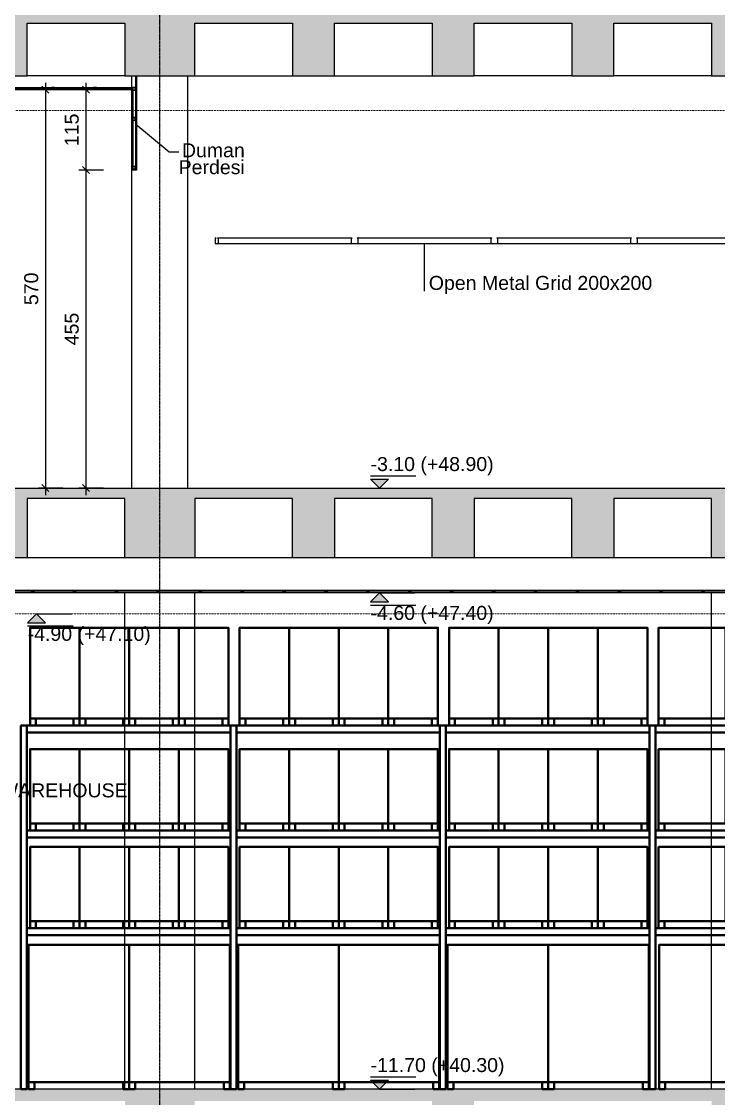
# Model space of a CAD drawing. Header units: centimetres. Extents: x -678439 to 71514, y -426864 to 8594.
# Drawn here: x 45832 to 46830, y 4027 to 5568 of the extents above; entities that cross this region are included whole.
import ezdxf

# ---------------------------------------------------------------- set-up
doc = ezdxf.new("R2010")
doc.units = ezdxf.units.CM
doc.header["$LTSCALE"] = 0.01
doc.header["$MEASUREMENT"] = 0
doc.header["$PDMODE"] = 3
for name, pattern in [('$0$CENTER', [50.8, 31.75, -6.35, 6.35, -6.35]), ('HIDDEN', [9.525, 6.35, -3.175]), ('K5LT_AXLED', [19.5, 15, -1.5, 1.5, -1.5])]:
    doc.linetypes.add(name, pattern=pattern)
doc.layers.get('0').update_dxf_attribs({"lineweight": 0})
doc.layers.get('DefPoints').update_dxf_attribs({"color": 200})
for name, color, linetype in [('$0$V-0_Axis', 8, '$0$CENTER'), ('AR-02', 152, 'Continuous'), ('METAL', 122, 'Continuous'), ('V-0_Dimension', 1, 'Continuous'), ('V-0_Elevation_015', 103, 'Continuous'), ('V-0_Hatch_Concrete', 252, 'Continuous'), ('V-0_Notation_Level_500', 2, 'Continuous'), ('V-0_Text_Tr', 7, 'Continuous'), ('V-2_Column', 160, 'Continuous'), ('V-3_Ceiling_Suspended', 202, 'Continuous')]:
    doc.layers.add(name, color=color, linetype=linetype)
doc.layers.add('AR-HIDDEN', color=9, linetype='HIDDEN', lineweight=18)
doc.layers.add('RACKING', color=157, linetype='Continuous', lineweight=40)
doc.styles.add('VIVA_100', font='arial.ttf', dxfattribs={"height": 20})
doc.dimstyles.new('VIVA_100', dxfattribs={"dimscale": 10, "dimtxt": 25, "dimasz": 1, "dimexe": 1, "dimexo": 1, "dimgap": 1, "dimtad": 1, "dimdec": 0, "dimzin": 3, "dimdsep": 46, "dimtxsty": 'VIVA_100', "dimblk": 'OBLIQUE', "dimcen": 0, "dimdle": 1, "dimclrd": 256, "dimclre": 256, "dimclrt": 256, "dimadec": 1, "dimazin": 0, "dimtfac": 0.75, "dimtdec": 0, "dimtix": 1, "dimtmove": 2, "dimatfit": 2, "dimldrblk": 'DOT', "dimfxlon": 1, "dimfrac": 1, "dimtolj": 1, "dimtzin": 0, "dimlwd": -1, "dimlwe": -1, "dimarcsym": 0})

# ---------------------------------------------------------------- blocks, each defined once
blk = doc.blocks.new('RAFF')
at = {"layer": 'RACKING', "color": 7, "ltscale": 0.3}
for points in [[(-35.245, 0.1), (-35.955, 0.1), (-35.955, 1.4), (-35.245, 1.4)], [(-34.535, 0.1), (-35.245, 0.1), (-35.245, 1.4), (-34.535, 1.4)], [(-33.825, 0.1), (-34.535, 0.1), (-34.535, 1.4), (-33.825, 1.4)], [(-33.115, 0.1), (-33.825, 0.1), (-33.825, 1.4), (-33.115, 1.4)], [(-32.245, 0.1), (-32.955, 0.1), (-32.955, 1.4), (-32.245, 1.4)], [(-31.535, 0.1), (-32.245, 0.1), (-32.245, 1.4), (-31.535, 1.4)], [(-30.825, 0.1), (-31.535, 0.1), (-31.535, 1.4), (-30.825, 1.4)], [(-30.115, 0.1), (-30.825, 0.1), (-30.825, 1.4), (-30.115, 1.4)], [(-29.245, 0.1), (-29.955, 0.1), (-29.955, 1.4), (-29.245, 1.4)], [(-28.535, 0.1), (-29.245, 0.1), (-29.245, 1.4), (-28.535, 1.4)], [(-27.825, 0.1), (-28.535, 0.1), (-28.535, 1.4), (-27.825, 1.4)], [(-27.115, 0.1), (-27.825, 0.1), (-27.825, 1.4), (-27.115, 1.4)], [(-26.955, 0.1), (-25.995, 0.1), (-25.995, 1.4), (-26.955, 1.4)], [(-35.955, 0.1), (-35.87, 0.1), (-35.87, 0), (-35.955, 0)], [(-35.33, 0.1), (-35.245, 0.1), (-35.245, 0), (-35.33, 0)], [(-35.245, 0.1), (-35.16, 0.1), (-35.16, 0), (-35.245, 0)], [(-34.62, 0.1), (-34.535, 0.1), (-34.535, 0), (-34.62, 0)], [(-34.535, 0.1), (-34.45, 0.1), (-34.45, 0), (-34.535, 0)], [(-33.91, 0.1), (-33.825, 0.1), (-33.825, 0), (-33.91, 0)], [(-33.825, 0.1), (-33.74, 0.1), (-33.74, 0), (-33.825, 0)], [(-33.2, 0.1), (-33.115, 0.1), (-33.115, 0), (-33.2, 0)], [(-32.955, 0.1), (-32.87, 0.1), (-32.87, 0), (-32.955, 0)], [(-32.33, 0.1), (-32.245, 0.1), (-32.245, 0), (-32.33, 0)], [(-32.245, 0.1), (-32.16, 0.1), (-32.16, 0), (-32.245, 0)], [(-31.62, 0.1), (-31.535, 0.1), (-31.535, 0), (-31.62, 0)], [(-31.535, 0.1), (-31.45, 0.1), (-31.45, 0), (-31.535, 0)], [(-30.91, 0.1), (-30.825, 0.1), (-30.825, 0), (-30.91, 0)], [(-30.825, 0.1), (-30.74, 0.1), (-30.74, 0), (-30.825, 0)], [(-30.2, 0.1), (-30.115, 0.1), (-30.115, 0), (-30.2, 0)], [(-29.955, 0.1), (-29.87, 0.1), (-29.87, 0), (-29.955, 0)], [(-29.33, 0.1), (-29.245, 0.1), (-29.245, 0), (-29.33, 0)], [(-29.245, 0.1), (-29.16, 0.1), (-29.16, 0), (-29.245, 0)], [(-28.62, 0.1), (-28.535, 0.1), (-28.535, 0), (-28.62, 0)], [(-28.535, 0.1), (-28.45, 0.1), (-28.45, 0), (-28.535, 0)], [(-27.91, 0.1), (-27.825, 0.1), (-27.825, 0), (-27.91, 0)], [(-27.825, 0.1), (-27.74, 0.1), (-27.74, 0), (-27.825, 0)], [(-27.2, 0.1), (-27.115, 0.1), (-27.115, 0), (-27.2, 0)], [(-26.87, 0.1), (-26.955, 0.1), (-26.955, 0), (-26.87, 0)], [(-35.955, -1.4), (-35.245, -1.4), (-35.245, -0.336), (-35.955, -0.336)], [(-35.245, -1.4), (-34.535, -1.4), (-34.535, -0.336), (-35.245, -0.336)], [(-34.535, -1.4), (-33.825, -1.4), (-33.825, -0.336), (-34.535, -0.336)], [(-33.825, -1.4), (-33.115, -1.4), (-33.115, -0.336), (-33.825, -0.336)], [(-32.955, -1.4), (-32.245, -1.4), (-32.245, -0.336), (-32.955, -0.336)], [(-32.245, -1.4), (-31.535, -1.4), (-31.535, -0.336), (-32.245, -0.336)], [(-31.535, -1.4), (-30.825, -1.4), (-30.825, -0.336), (-31.535, -0.336)], [(-30.825, -1.4), (-30.115, -1.4), (-30.115, -0.336), (-30.825, -0.336)], [(-29.955, -1.4), (-29.245, -1.4), (-29.245, -0.336), (-29.955, -0.336)], [(-29.245, -1.4), (-28.535, -1.4), (-28.535, -0.336), (-29.245, -0.336)], [(-28.535, -1.4), (-27.825, -1.4), (-27.825, -0.336), (-28.535, -0.336)], [(-27.825, -1.4), (-27.115, -1.4), (-27.115, -0.336), (-27.825, -0.336)], [(-26.955, -1.4), (-25.995, -1.4), (-25.995, -0.336), (-26.955, -0.336)], [(-35.87, -1.4), (-35.955, -1.4), (-35.955, -1.5), (-35.87, -1.5)], [(-35.245, -1.4), (-35.33, -1.4), (-35.33, -1.5), (-35.245, -1.5)], [(-35.16, -1.4), (-35.245, -1.4), (-35.245, -1.5), (-35.16, -1.5)], [(-34.535, -1.4), (-34.62, -1.4), (-34.62, -1.5), (-34.535, -1.5)], [(-34.535, -1.4), (-34.62, -1.4), (-34.62, -1.5), (-34.535, -1.5)], [(-34.45, -1.4), (-34.535, -1.4), (-34.535, -1.5), (-34.45, -1.5)], [(-33.825, -1.4), (-33.91, -1.4), (-33.91, -1.5), (-33.825, -1.5)], [(-33.74, -1.4), (-33.825, -1.4), (-33.825, -1.5), (-33.74, -1.5)], [(-33.115, -1.4), (-33.2, -1.4), (-33.2, -1.5), (-33.115, -1.5)], [(-32.87, -1.4), (-32.955, -1.4), (-32.955, -1.5), (-32.87, -1.5)], [(-32.245, -1.4), (-32.33, -1.4), (-32.33, -1.5), (-32.245, -1.5)], [(-32.16, -1.4), (-32.245, -1.4), (-32.245, -1.5), (-32.16, -1.5)], [(-31.535, -1.4), (-31.62, -1.4), (-31.62, -1.5), (-31.535, -1.5)], [(-31.535, -1.4), (-31.62, -1.4), (-31.62, -1.5), (-31.535, -1.5)], [(-31.45, -1.4), (-31.535, -1.4), (-31.535, -1.5), (-31.45, -1.5)], [(-30.825, -1.4), (-30.91, -1.4), (-30.91, -1.5), (-30.825, -1.5)], [(-30.74, -1.4), (-30.825, -1.4), (-30.825, -1.5), (-30.74, -1.5)], [(-30.115, -1.4), (-30.2, -1.4), (-30.2, -1.5), (-30.115, -1.5)], [(-29.87, -1.4), (-29.955, -1.4), (-29.955, -1.5), (-29.87, -1.5)], [(-29.245, -1.4), (-29.33, -1.4), (-29.33, -1.5), (-29.245, -1.5)], [(-29.16, -1.4), (-29.245, -1.4), (-29.245, -1.5), (-29.16, -1.5)], [(-28.535, -1.4), (-28.62, -1.4), (-28.62, -1.5), (-28.535, -1.5)], [(-28.535, -1.4), (-28.62, -1.4), (-28.62, -1.5), (-28.535, -1.5)], [(-28.45, -1.4), (-28.535, -1.4), (-28.535, -1.5), (-28.45, -1.5)], [(-27.825, -1.4), (-27.91, -1.4), (-27.91, -1.5), (-27.825, -1.5)], [(-27.74, -1.4), (-27.825, -1.4), (-27.825, -1.5), (-27.74, -1.5)], [(-27.115, -1.4), (-27.2, -1.4), (-27.2, -1.5), (-27.115, -1.5)], [(-26.87, -1.4), (-26.955, -1.4), (-26.955, -1.5), (-26.87, -1.5)], [(-35.955, -2.8), (-35.245, -2.8), (-35.245, -1.736), (-35.955, -1.736)], [(-35.245, -2.8), (-34.535, -2.8), (-34.535, -1.736), (-35.245, -1.736)], [(-34.535, -2.8), (-33.825, -2.8), (-33.825, -1.736), (-34.535, -1.736)], [(-33.825, -2.8), (-33.115, -2.8), (-33.115, -1.736), (-33.825, -1.736)], [(-32.955, -2.8), (-32.245, -2.8), (-32.245, -1.736), (-32.955, -1.736)], [(-32.245, -2.8), (-31.535, -2.8), (-31.535, -1.736), (-32.245, -1.736)], [(-31.535, -2.8), (-30.825, -2.8), (-30.825, -1.736), (-31.535, -1.736)], [(-30.825, -2.8), (-30.115, -2.8), (-30.115, -1.736), (-30.825, -1.736)], [(-29.955, -2.8), (-29.245, -2.8), (-29.245, -1.736), (-29.955, -1.736)], [(-29.245, -2.8), (-28.535, -2.8), (-28.535, -1.736), (-29.245, -1.736)], [(-28.535, -2.8), (-27.825, -2.8), (-27.825, -1.736), (-28.535, -1.736)], [(-27.825, -2.8), (-27.115, -2.8), (-27.115, -1.736), (-27.825, -1.736)], [(-26.955, -2.8), (-25.995, -2.8), (-25.995, -1.736), (-26.955, -1.736)], [(-35.87, -2.8), (-35.955, -2.8), (-35.955, -2.9), (-35.87, -2.9)], [(-35.245, -2.8), (-35.33, -2.8), (-35.33, -2.9), (-35.245, -2.9)], [(-35.16, -2.8), (-35.245, -2.8), (-35.245, -2.9), (-35.16, -2.9)], [(-34.535, -2.8), (-34.62, -2.8), (-34.62, -2.9), (-34.535, -2.9)], [(-34.45, -2.8), (-34.535, -2.8), (-34.535, -2.9), (-34.45, -2.9)], [(-33.825, -2.8), (-33.91, -2.8), (-33.91, -2.9), (-33.825, -2.9)], [(-33.74, -2.8), (-33.825, -2.8), (-33.825, -2.9), (-33.74, -2.9)], [(-33.115, -2.8), (-33.2, -2.8), (-33.2, -2.9), (-33.115, -2.9)], [(-32.87, -2.8), (-32.955, -2.8), (-32.955, -2.9), (-32.87, -2.9)], [(-32.245, -2.8), (-32.33, -2.8), (-32.33, -2.9), (-32.245, -2.9)], [(-32.16, -2.8), (-32.245, -2.8), (-32.245, -2.9), (-32.16, -2.9)], [(-31.535, -2.8), (-31.62, -2.8), (-31.62, -2.9), (-31.535, -2.9)], [(-31.45, -2.8), (-31.535, -2.8), (-31.535, -2.9), (-31.45, -2.9)], [(-30.825, -2.8), (-30.91, -2.8), (-30.91, -2.9), (-30.825, -2.9)], [(-30.74, -2.8), (-30.825, -2.8), (-30.825, -2.9), (-30.74, -2.9)], [(-30.115, -2.8), (-30.2, -2.8), (-30.2, -2.9), (-30.115, -2.9)], [(-29.87, -2.8), (-29.955, -2.8), (-29.955, -2.9), (-29.87, -2.9)], [(-29.245, -2.8), (-29.33, -2.8), (-29.33, -2.9), (-29.245, -2.9)], [(-29.16, -2.8), (-29.245, -2.8), (-29.245, -2.9), (-29.16, -2.9)], [(-28.535, -2.8), (-28.62, -2.8), (-28.62, -2.9), (-28.535, -2.9)], [(-28.45, -2.8), (-28.535, -2.8), (-28.535, -2.9), (-28.45, -2.9)], [(-27.825, -2.8), (-27.91, -2.8), (-27.91, -2.9), (-27.825, -2.9)], [(-27.74, -2.8), (-27.825, -2.8), (-27.825, -2.9), (-27.74, -2.9)], [(-27.115, -2.8), (-27.2, -2.8), (-27.2, -2.9), (-27.115, -2.9)], [(-26.87, -2.8), (-26.955, -2.8), (-26.955, -2.9), (-26.87, -2.9)], [(-35.975, -5.1), (-34.535, -5.1), (-34.535, -3.136), (-35.975, -3.136)], [(-34.535, -5.1), (-33.096, -5.1), (-33.096, -3.136), (-34.535, -3.136)], [(-32.975, -5.1), (-31.535, -5.1), (-31.535, -3.136), (-32.975, -3.136)], [(-31.535, -5.1), (-30.096, -5.1), (-30.096, -3.136), (-31.535, -3.136)], [(-29.975, -5.1), (-28.535, -5.1), (-28.535, -3.136), (-29.975, -3.136)], [(-28.535, -5.1), (-27.096, -5.1), (-27.096, -3.136), (-28.535, -3.136)], [(-26.946, -5.1), (-25.156, -5.1), (-25.156, -3.136), (-26.946, -3.136)], [(-35.89, -5.1), (-35.975, -5.1), (-35.975, -5.2), (-35.89, -5.2)], [(-34.535, -5.1), (-34.62, -5.1), (-34.62, -5.2), (-34.535, -5.2)], [(-34.45, -5.1), (-34.535, -5.1), (-34.535, -5.2), (-34.45, -5.2)], [(-33.096, -5.1), (-33.181, -5.1), (-33.181, -5.2), (-33.096, -5.2)], [(-32.89, -5.1), (-32.975, -5.1), (-32.975, -5.2), (-32.89, -5.2)], [(-31.535, -5.1), (-31.62, -5.1), (-31.62, -5.2), (-31.535, -5.2)], [(-31.45, -5.1), (-31.535, -5.1), (-31.535, -5.2), (-31.45, -5.2)], [(-30.096, -5.1), (-30.181, -5.1), (-30.181, -5.2), (-30.096, -5.2)], [(-29.89, -5.1), (-29.975, -5.1), (-29.975, -5.2), (-29.89, -5.2)], [(-28.535, -5.1), (-28.62, -5.1), (-28.62, -5.2), (-28.535, -5.2)], [(-28.45, -5.1), (-28.535, -5.1), (-28.535, -5.2), (-28.45, -5.2)], [(-27.096, -5.1), (-27.181, -5.1), (-27.181, -5.2), (-27.096, -5.2)], [(-26.861, -5.1), (-26.946, -5.1), (-26.946, -5.2), (-26.861, -5.2)]]:
    blk.add_lwpolyline(points, close=True, dxfattribs=at)
at = {"layer": 'RACKING', "ltscale": 0.3}
for points in [[(-36.085, 0), (-36, 0), (-36, -5.2), (-36.085, -5.2)], [(-36, 0), (-33.085, 0), (-33.085, -0.1), (-36, -0.1)], [(-33.085, 0), (-33, 0), (-33, -5.2), (-33.085, -5.2)], [(-33, 0), (-30.085, 0), (-30.085, -0.1), (-33, -0.1)], [(-30.085, 0), (-30, 0), (-30, -5.2), (-30.085, -5.2)], [(-30, 0), (-27.085, 0), (-27.085, -0.1), (-30, -0.1)], [(-27.085, 0), (-27, 0), (-27, -5.2), (-27.085, -5.2)], [(-27, 0), (-25.085, 0), (-25.085, -0.1), (-27, -0.1)], [(-36, -1.5), (-33.085, -1.5), (-33.085, -1.6), (-36, -1.6)], [(-33, -1.5), (-30.085, -1.5), (-30.085, -1.6), (-33, -1.6)], [(-30, -1.5), (-27.085, -1.5), (-27.085, -1.6), (-30, -1.6)], [(-27, -1.5), (-25.085, -1.5), (-25.085, -1.6), (-27, -1.6)], [(-36, -2.9), (-33.085, -2.9), (-33.085, -3), (-36, -3)], [(-33, -2.9), (-30.085, -2.9), (-30.085, -3), (-33, -3)], [(-30, -2.9), (-27.085, -2.9), (-27.085, -3), (-30, -3)], [(-27, -2.9), (-25.085, -2.9), (-25.085, -3), (-27, -3)]]:
    blk.add_lwpolyline(points, close=True, dxfattribs=at)
blk = doc.blocks.new('_OBLIQUE')
at = {"color": 0, "linetype": 'ByBlock'}
blk.add_line((-0.5, -0.5), (0.5, 0.5), dxfattribs=at)
blk = doc.blocks.new('*D136')
at = {"layer": 'DefPoints', "color": 0, "transparency": 16777216}
for p in [(45598.3, 4720), (46470, 4720), (45598.3, 4040)]:
    blk.add_point(p, dxfattribs=at)
at = {"layer": 'V-0_Dimension', "transparency": 16777216}
for p, q in [((45623.3, 4720), (45588.3, 4720)), ((45598.3, 4030), (45598.3, 4730)), ((45598.3, 4040), (45588.3, 4040))]:
    blk.add_line(p, q, dxfattribs=at)
at = {"layer": 'V-0_Dimension', "transparency": 16777216, "xscale": 10, "yscale": 10, "zscale": 10}
for p, rotation in [((45598.3, 4720), 90), ((45598.3, 4040), 270)]:
    blk.add_blockref('_OBLIQUE', p, dxfattribs=dict(at, rotation=rotation))
at = {"layer": 'V-0_Dimension', "transparency": 16777216, "insert": (45578.1, 4380), "char_height": 20, "attachment_point": 5, "rotation": 90, "style": 'VIVA_100'}
blk.add_mtext('\\A1;680 ', dxfattribs=at)
blk = doc.blocks.new('_DOT')
blk.add_line((-0.5, 0), (-1, 0))
at = {"const_width": 0.5}
blk.add_lwpolyline([(-0.25, 0, 1), (0.25, 0, 1)], format="xyb", close=True, dxfattribs=at)
blk = doc.blocks.new('*D113')
at = {"layer": 'DefPoints', "color": 0, "transparency": 16777216}
for p in [(45598.4, 4750), (45979.7, 4750), (45598.4, 4720)]:
    blk.add_point(p, dxfattribs=at)
at = {"layer": 'V-0_Dimension', "transparency": 16777216}
for p, q in [((45623.4, 4750), (45588.4, 4750)), ((45598.4, 4750), (45598.4, 4760)), ((45598.4, 4720), (45598.4, 4750)), ((45598.4, 4720), (45588.4, 4720)), ((45598.4, 4720), (45598.4, 4710))]:
    blk.add_line(p, q, dxfattribs=at)
at = {"layer": 'V-0_Dimension', "transparency": 16777216, "xscale": 10, "yscale": 10, "zscale": 10}
for p, rotation in [((45598.4, 4750), 270), ((45598.4, 4720), 90)]:
    blk.add_blockref('_OBLIQUE', p, dxfattribs=dict(at, rotation=rotation))
at = {"layer": 'V-0_Dimension', "transparency": 16777216, "insert": (45578.2, 4735), "char_height": 20, "attachment_point": 5, "rotation": 90, "style": 'VIVA_100'}
blk.add_mtext('\\A1;30 ', dxfattribs=at)
blk = doc.blocks.new('*D249')
at = {"layer": 'DefPoints', "color": 0, "transparency": 16777216}
for p in [(45954.1, 5470), (45923.9, 5355), (45989.7, 5355)]:
    blk.add_point(p, dxfattribs=at)
at = {"layer": 'V-0_Dimension', "transparency": 16777216}
for p, q in [((45923.9, 5480), (45923.9, 5345)), ((45944.1, 5470), (45913.9, 5470)), ((45948.9, 5355), (45913.9, 5355))]:
    blk.add_line(p, q, dxfattribs=at)
at = {"layer": 'V-0_Dimension', "transparency": 16777216, "xscale": 10, "yscale": 10, "zscale": 10}
for p, rotation in [((45923.9, 5470), 90), ((45923.9, 5355), 270)]:
    blk.add_blockref('_OBLIQUE', p, dxfattribs=dict(at, rotation=rotation))
at = {"layer": 'V-0_Dimension', "transparency": 16777216, "insert": (45903.7, 5412.5), "char_height": 20, "attachment_point": 5, "rotation": 90, "style": 'VIVA_100'}
blk.add_mtext('\\A1;115 ', dxfattribs=at)
blk = doc.blocks.new('*D250')
at = {"layer": 'DefPoints', "color": 0, "transparency": 16777216}
for p in [(45989.7, 5355), (45923.9, 4900), (45980.4, 4900)]:
    blk.add_point(p, dxfattribs=at)
at = {"layer": 'V-0_Dimension', "transparency": 16777216}
for p, q in [((45923.9, 5365), (45923.9, 4890)), ((45948.9, 5355), (45913.9, 5355)), ((45948.9, 4900), (45913.9, 4900))]:
    blk.add_line(p, q, dxfattribs=at)
at = {"layer": 'V-0_Dimension', "transparency": 16777216, "xscale": 10, "yscale": 10, "zscale": 10}
for p, rotation in [((45923.9, 5355), 90), ((45923.9, 4900), 270)]:
    blk.add_blockref('_OBLIQUE', p, dxfattribs=dict(at, rotation=rotation))
at = {"layer": 'V-0_Dimension', "transparency": 16777216, "insert": (45903.7, 5127.5), "char_height": 20, "attachment_point": 5, "rotation": 90, "style": 'VIVA_100'}
blk.add_mtext('\\A1;455 ', dxfattribs=at)
blk = doc.blocks.new('*D251')
at = {"layer": 'DefPoints', "color": 0, "transparency": 16777216}
for p in [(45959.5, 5470), (45866, 4900), (45972.5, 4900)]:
    blk.add_point(p, dxfattribs=at)
at = {"layer": 'V-0_Dimension', "transparency": 16777216}
for p, q in [((45866, 5480), (45866, 4890)), ((45891, 5470), (45856, 5470)), ((45891, 4900), (45856, 4900))]:
    blk.add_line(p, q, dxfattribs=at)
at = {"layer": 'V-0_Dimension', "transparency": 16777216, "xscale": 10, "yscale": 10, "zscale": 10}
for p, rotation in [((45866, 5470), 90), ((45866, 4900), 270)]:
    blk.add_blockref('_OBLIQUE', p, dxfattribs=dict(at, rotation=rotation))
at = {"layer": 'V-0_Dimension', "transparency": 16777216, "insert": (45845.8, 5185), "char_height": 20, "attachment_point": 5, "rotation": 90, "style": 'VIVA_100'}
blk.add_mtext('\\A1;570 ', dxfattribs=at)
blk = doc.blocks.new('*U83')
blk.add_hatch(color=256).paths.add_polyline_path([(12.8, 12.8), (-12.8, 12.8), (0, 0)])
for p, q in [((-12.8, 17.4), (52.2, 17.4)), ((0, 0), (50.4, 0))]:
    blk.add_line(p, q)
blk.add_lwpolyline([(0, 0), (-12.8, 12.8), (12.8, 12.8)], close=True)
at = {"style": 'VIVA_100'}
blk.add_attdef('%%P0.00', (-12.8, 24.3), '', height=20, dxfattribs=at)
blk = doc.blocks.new('*U262')
blk.add_hatch(color=256).paths.add_polyline_path([(12.8, -12.8), (-12.8, -12.8), (0, 0)])
for p, q in [((0, 0), (50.4, 0)), ((-12.8, -17.4), (52.2, -17.4))]:
    blk.add_line(p, q)
blk.add_lwpolyline([(0, 0), (-12.8, -12.8), (12.8, -12.8)], close=True)
at = {"style": 'VIVA_100'}
blk.add_attdef('%%P0.00', (-12.8, -44), '', height=20, dxfattribs=at)
blk = doc.blocks.new('kot-b-b')
at = {"layer": 'V-0_Notation_Level_500', "transparency": 33554687}
for p, values in [((17460.1, 4890), {'%%P0.00': '-3.10 (+48.90)'}), ((17460.1, 4030), {'%%P0.00': '-11.70 (+40.30)'})]:
    blk.add_blockref('*U83', p, dxfattribs=at).add_auto_attribs(values)
ref = blk.add_blockref('*U262', (17460.1, 4740), dxfattribs=at)
ref.add_attrib('%%P0.00', '-4.60 (+47.40)', (17447.3, 4701.3), dxfattribs={"layer": '0', "height": 20, "style": 'VIVA_100'})
ref = blk.add_blockref('*U262', (16969.1, 4710), dxfattribs=at)
ref.add_attrib('%%P0.00', '-4.90 (+47.10)', (16956.3, 4671.3), dxfattribs={"layer": '0', "height": 20, "style": 'VIVA_100'})

msp = doc.modelspace()

# ---------------------------------------------------------------- hatches: boundary and pattern name
at = {"layer": 'V-0_Hatch_Concrete', "transparency": 33554534}
h = msp.add_hatch(color=256, dxfattribs=at)
h.dxf.hatch_style = 1
h.paths.add_polyline_path([(46619.7, 5490), (46679.7, 5490), (46679.7, 5565), (46819.7, 5565), (46819.7, 5490), (46919.7, 5490), (46919.7, 5565), (47059.7, 5565), (47059.7, 5490), (47119.7, 5490), (47119.7, 5565), (47259.7, 5565), (47259.7, 5490), (47319.7, 5490), (47319.7, 5565), (47459.7, 5565), (47459.7, 5490), (47519.7, 5490), (47519.7, 5565), (47659.7, 5565), (47659.7, 5490), (47749.7, 5490), (47749.7, 5580), (41635.7, 5580), (41635.7, 5565), (41789.7, 5565), (41789.7, 5520), (41879.7, 5520), (41879.7, 5565), (42019.7, 5565), (42019.7, 5520), (42079.7, 5520), (42079.7, 5565), (42219.7, 5565), (42219.7, 5490), (42279.7, 5490), (42279.7, 5565), (42419.7, 5565), (42419.7, 5490), (42479.7, 5490), (42479.7, 5565), (42619.7, 5565), (42619.7, 5490), (42719.7, 5490), (42719.7, 5565), (42859.7, 5565), (42859.7, 5490), (42919.7, 5490), (42919.7, 5565), (43059.7, 5565), (43059.7, 5490), (43119.7, 5490), (43119.7, 5565), (43259.7, 5565), (43259.7, 5490), (43319.7, 5490), (43319.7, 5565), (43459.7, 5565), (43459.7, 5490), (43559.7, 5490), (43559.7, 5565), (43699.7, 5565), (43699.7, 5490), (43759.7, 5490), (43759.7, 5565), (43899.7, 5565), (43899.7, 5490), (43959.7, 5490), (43959.7, 5565), (44099.7, 5565), (44099.7, 5490), (44159.7, 5490), (44159.7, 5565), (44299.7, 5565), (44299.7, 5490), (44399.7, 5490), (44399.7, 5565), (44539.7, 5565), (44539.7, 5490), (44599.7, 5490), (44599.7, 5565), (44739.7, 5565), (44739.7, 5490), (44799.7, 5490), (44799.7, 5565), (44939.7, 5565), (44939.7, 5490), (44999.7, 5490), (44999.7, 5565), (45139.7, 5565), (45139.7, 5490), (45239.7, 5490), (45239.7, 5565), (45379.7, 5565), (45379.7, 5490), (45439.7, 5490), (45439.7, 5565), (45579.7, 5565), (45579.7, 5490), (45639.7, 5490), (45639.7, 5565), (45779.7, 5565), (45779.7, 5490), (45839.7, 5490), (45839.7, 5565), (45979.7, 5565), (45979.7, 5490), (46079.7, 5490), (46079.7, 5565), (46219.7, 5565), (46219.7, 5490), (46279.7, 5490), (46279.7, 5565), (46419.7, 5565), (46419.7, 5490), (46479.7, 5490), (46479.7, 5565), (46619.7, 5565)])
h = msp.add_hatch(color=256, dxfattribs=at)
h.dxf.hatch_style = 1
h.paths.add_polyline_path([(41789.7, 4850), (41879.7, 4850), (41879.7, 4885), (42019.7, 4885), (42019.7, 4830), (42079.7, 4830), (42079.7, 4885), (42219.7, 4885), (42219.7, 4800), (42279.7, 4800), (42279.7, 4885), (42419.7, 4885), (42419.7, 4800), (42479.7, 4800), (42479.7, 4885), (42619.7, 4885), (42619.7, 4800), (42719.7, 4800), (42719.7, 4885), (42859.7, 4885), (42859.7, 4800), (42919.7, 4800), (42919.7, 4885), (43059.7, 4885), (43059.7, 4800), (43119.7, 4800), (43119.7, 4885), (43259.7, 4885), (43259.7, 4800), (43319.7, 4800), (43319.7, 4885), (43459.7, 4885), (43459.7, 4800), (43559.7, 4800), (43559.7, 4885), (43699.7, 4885), (43699.7, 4800), (43759.7, 4800), (43759.7, 4885), (43899.7, 4885), (43899.7, 4800), (43959.7, 4800), (43959.7, 4885), (44099.7, 4885), (44099.7, 4800), (44159.7, 4800), (44159.7, 4885), (44299.7, 4885), (44299.7, 4800), (44399.7, 4800), (44399.7, 4885), (44539.7, 4885), (44539.7, 4800), (44599.7, 4800), (44599.7, 4885), (44739.7, 4885), (44739.7, 4800), (44799.7, 4800), (44799.7, 4885), (44939.7, 4885), (44939.7, 4800), (44999.7, 4800), (44999.7, 4885), (45139.7, 4885), (45139.7, 4800), (45239.7, 4800), (45239.7, 4885), (45379.7, 4885), (45379.7, 4800), (45439.7, 4800), (45439.7, 4885), (45579.7, 4885), (45579.7, 4800), (45639.7, 4800), (45639.7, 4885), (45779.7, 4885), (45779.7, 4800), (45839.7, 4800), (45839.7, 4885), (45979.7, 4885), (45979.7, 4800), (46079.7, 4800), (46079.7, 4885), (46219.7, 4885), (46219.7, 4800), (46279.7, 4800), (46279.7, 4885), (46419.7, 4885), (46419.7, 4800), (46479.7, 4800), (46479.7, 4885), (46619.7, 4885), (46619.7, 4800), (46679.7, 4800), (46679.7, 4885), (46819.7, 4885), (46819.7, 4800), (46919.7, 4800), (46919.7, 4885), (47059.7, 4885), (47059.7, 4800), (47119.7, 4800), (47119.7, 4885), (47259.7, 4885), (47259.7, 4800), (47319.7, 4800), (47319.7, 4885), (47459.7, 4885), (47459.7, 4800), (47519.7, 4800), (47519.7, 4885), (47659.7, 4885), (47659.7, 4800), (47759.7, 4800), (47759.7, 4885), (47899.7, 4885), (47899.7, 4800), (47959.7, 4800), (47959.7, 4885), (48099.7, 4885), (48099.7, 4800), (48159.7, 4800), (48159.7, 4885), (48299.7, 4885), (48299.7, 4800), (48359.7, 4800), (48359.7, 4885), (48499.7, 4885), (48499.7, 4800), (48599.7, 4800), (48599.7, 4885), (48739.7, 4885), (48739.7, 4800), (48799.7, 4800), (48799.7, 4885), (48939.7, 4885), (48939.7, 4800), (48999.7, 4800), (48999.7, 4885), (49139.7, 4885), (49139.7, 4800), (49199.7, 4800), (49199.7, 4885), (49339.7, 4885), (49339.7, 4835), (49439.7, 4835), (49439.7, 4870), (49869.7, 4870), (49869.7, 4835), (49929.7, 4835), (49929.7, 4885), (49439.7, 4885), (49439.7, 4900), (41369.7, 4900), (41369.7, 4850), (41469.7, 4850), (41469.7, 4885), (41578.7, 4885), (41578.7, 4850), (41628.7, 4850), (41628.7, 4885), (41789.7, 4885)], flags=17)
h.paths.add_polyline_path([(41789.7, 4850), (41879.7, 4850)], flags=0)
h.paths.add_polyline_path([(41879.7, 4850), (41789.7, 4850), (41789.7, 4885), (41628.7, 4885), (41628.7, 4850), (41578.7, 4850), (41578.7, 4885), (41469.7, 4885), (41469.7, 4850), (41369.7, 4850), (41369.7, 4900), (49439.7, 4900), (49439.7, 4885), (49929.7, 4885), (49929.7, 4835), (49869.7, 4835), (49869.7, 4870), (49439.7, 4870), (49439.7, 4835), (49339.7, 4835), (49339.7, 4885), (49199.7, 4885), (49199.7, 4800), (49139.7, 4800), (49139.7, 4885), (48999.7, 4885), (48999.7, 4800), (48939.7, 4800), (48939.7, 4885), (48799.7, 4885), (48799.7, 4800), (48739.7, 4800), (48739.7, 4885), (48599.7, 4885), (48599.7, 4800), (48499.7, 4800), (48499.7, 4885), (48359.7, 4885), (48359.7, 4800), (48299.7, 4800), (48299.7, 4885), (48159.7, 4885), (48159.7, 4800), (48099.7, 4800), (48099.7, 4885), (47959.7, 4885), (47959.7, 4800), (47899.7, 4800), (47899.7, 4885), (47759.7, 4885), (47759.7, 4800), (47659.7, 4800), (47659.7, 4885), (47519.7, 4885), (47519.7, 4800), (47459.7, 4800), (47459.7, 4885), (47319.7, 4885), (47319.7, 4800), (47259.7, 4800), (47259.7, 4885), (47119.7, 4885), (47119.7, 4800), (47059.7, 4800), (47059.7, 4885), (46919.7, 4885), (46919.7, 4800), (46819.7, 4800), (46819.7, 4885), (46679.7, 4885), (46679.7, 4800), (46619.7, 4800), (46619.7, 4885), (46479.7, 4885), (46479.7, 4800), (46419.7, 4800), (46419.7, 4885), (46279.7, 4885), (46279.7, 4800), (46219.7, 4800), (46219.7, 4885), (46079.7, 4885), (46079.7, 4800), (45979.7, 4800), (45979.7, 4885), (45839.7, 4885), (45839.7, 4800), (45779.7, 4800), (45779.7, 4885), (45639.7, 4885), (45639.7, 4800), (45579.7, 4800), (45579.7, 4885), (45439.7, 4885), (45439.7, 4800), (45379.7, 4800), (45379.7, 4885), (45239.7, 4885), (45239.7, 4800), (45139.7, 4800), (45139.7, 4885), (44999.7, 4885), (44999.7, 4800), (44939.7, 4800), (44939.7, 4885), (44799.7, 4885), (44799.7, 4800), (44739.7, 4800), (44739.7, 4885), (44599.7, 4885), (44599.7, 4800), (44539.7, 4800), (44539.7, 4885), (44399.7, 4885), (44399.7, 4800), (44299.7, 4800), (44299.7, 4885), (44159.7, 4885), (44159.7, 4800), (44099.7, 4800), (44099.7, 4885), (43959.7, 4885), (43959.7, 4800), (43899.7, 4800), (43899.7, 4885), (43759.7, 4885), (43759.7, 4800), (43699.7, 4800), (43699.7, 4885), (43559.7, 4885), (43559.7, 4800), (43459.7, 4800), (43459.7, 4885), (43319.7, 4885), (43319.7, 4800), (43259.7, 4800), (43259.7, 4885), (43119.7, 4885), (43119.7, 4800), (43059.7, 4800), (43059.7, 4885), (42919.7, 4885), (42919.7, 4800), (42859.7, 4800), (42859.7, 4885), (42719.7, 4885), (42719.7, 4800), (42619.7, 4800), (42619.7, 4885), (42479.7, 4885), (42479.7, 4800), (42419.7, 4800), (42419.7, 4885), (42279.7, 4885), (42279.7, 4800), (42219.7, 4800), (42219.7, 4885), (42079.7, 4885), (42079.7, 4830), (42019.7, 4830), (42019.7, 4885), (41879.7, 4885)], flags=17)
h = msp.add_hatch(color=256, dxfattribs=at)
h.dxf.hatch_style = 1
h.paths.add_polyline_path([(46679.7, 4885), (46819.7, 4885), (46819.7, 4800), (46919.7, 4800), (46919.7, 4885), (47059.7, 4885), (47059.7, 4800), (47119.7, 4800), (47119.7, 4885), (47259.7, 4885), (47259.7, 4800), (47319.7, 4800), (47319.7, 4885), (47459.7, 4885), (47459.7, 4800), (47519.7, 4800), (47519.7, 4885), (47659.7, 4885), (47659.7, 4800), (47759.7, 4800), (47759.7, 4885), (47899.7, 4885), (47899.7, 4800), (47959.7, 4800), (47959.7, 4885), (48099.7, 4885), (48099.7, 4800), (48159.7, 4800), (48159.7, 4885), (48299.7, 4885), (48299.7, 4800), (48359.7, 4800), (48359.7, 4885), (48499.7, 4885), (48499.7, 4800), (48599.7, 4800), (48599.7, 4885), (48739.7, 4885), (48739.7, 4800), (48799.7, 4800), (48799.7, 4885), (48939.7, 4885), (48939.7, 4800), (48999.7, 4800), (48999.7, 4885), (49139.7, 4885), (49139.7, 4800), (49199.7, 4800), (49199.7, 4885), (49339.7, 4885), (49339.7, 4835), (49439.7, 4835), (49439.7, 4870), (49869.7, 4870), (49869.7, 4835), (49929.7, 4835), (49929.7, 4885), (49439.7, 4885), (49439.7, 4900), (41369.7, 4900), (41369.7, 4850), (41469.7, 4850), (41469.7, 4885), (41578.7, 4885), (41578.7, 4850), (41628.7, 4850), (41628.7, 4885), (41789.7, 4885), (41789.7, 4850), (41879.7, 4850), (41879.7, 4885), (42019.7, 4885), (42019.7, 4830), (42079.7, 4830), (42079.7, 4885), (42219.7, 4885), (42219.7, 4800), (42279.7, 4800), (42279.7, 4885), (42419.7, 4885), (42419.7, 4800), (42479.7, 4800), (42479.7, 4885), (42619.7, 4885), (42619.7, 4800), (42719.7, 4800), (42719.7, 4885), (42859.7, 4885), (42859.7, 4800), (42919.7, 4800), (42919.7, 4885), (43059.7, 4885), (43059.7, 4800), (43119.7, 4800), (43119.7, 4885), (43259.7, 4885), (43259.7, 4800), (43319.7, 4800), (43319.7, 4885), (43459.7, 4885), (43459.7, 4800), (43559.7, 4800), (43559.7, 4885), (43699.7, 4885), (43699.7, 4800), (43759.7, 4800), (43759.7, 4885), (43899.7, 4885), (43899.7, 4800), (43959.7, 4800), (43959.7, 4885), (44099.7, 4885), (44099.7, 4800), (44159.7, 4800), (44159.7, 4885), (44299.7, 4885), (44299.7, 4800), (44399.7, 4800), (44399.7, 4885), (44539.7, 4885), (44539.7, 4800), (44599.7, 4800), (44599.7, 4885), (44739.7, 4885), (44739.7, 4800), (44799.7, 4800), (44799.7, 4885), (44939.7, 4885), (44939.7, 4800), (44999.7, 4800), (44999.7, 4885), (45139.7, 4885), (45139.7, 4800), (45239.7, 4800), (45239.7, 4885), (45379.7, 4885), (45379.7, 4800), (45439.7, 4800), (45439.7, 4885), (45579.7, 4885), (45579.7, 4800), (45639.7, 4800), (45639.7, 4885), (45779.7, 4885), (45779.7, 4800), (45839.7, 4800), (45839.7, 4885), (45979.7, 4885), (45979.7, 4800), (46079.7, 4800), (46079.7, 4885), (46219.7, 4885), (46219.7, 4800), (46279.7, 4800), (46279.7, 4885), (46419.7, 4885), (46419.7, 4800), (46479.7, 4800), (46479.7, 4885), (46619.7, 4885), (46619.7, 4800), (46679.7, 4800)])
h = msp.add_hatch(color=256, dxfattribs=at)
h.dxf.hatch_style = 1
h.paths.add_polyline_path([(48599.7, 4023), (48939.7, 4023), (48939.7, 3970), (48999.7, 3970), (48999.7, 4023), (49339.7, 4023), (49339.7, 3990), (49439.7, 3990), (49439.7, 4023), (49779.7, 4023), (49779.7, 3970), (49839.7, 3970), (49839.7, 4023), (49929.7, 4023), (49929.7, 4040), (41219.3, 4040), (41219.3, 4015), (41369.7, 4015), (41369.7, 3970), (41469.7, 3970), (41469.7, 4023), (41779.7, 4023), (41779.7, 3970), (41879.7, 3970), (41879.7, 4023), (42219.7, 4023), (42219.7, 3970), (42279.7, 3970), (42279.7, 4023), (42619.7, 4023), (42619.7, 3970), (42719.7, 3970), (42719.7, 4023), (43059.7, 4023), (43059.7, 3970), (43119.7, 3970), (43119.7, 4023), (43459.7, 4023), (43459.7, 3970), (43559.7, 3970), (43559.7, 4023), (43899.7, 4023), (43899.7, 3970), (43959.7, 3970), (43959.7, 4023), (44299.7, 4023), (44299.7, 3970), (44399.7, 3970), (44399.7, 4023), (44739.7, 4023), (44739.7, 3970), (44799.7, 3970), (44799.7, 4023), (45139.7, 4023), (45139.7, 3970), (45239.7, 3970), (45239.7, 4023), (45579.7, 4023), (45579.7, 3970), (45639.7, 3970), (45639.7, 4023), (45979.7, 4023), (45979.7, 3970), (46079.7, 3970), (46079.7, 4023), (46419.7, 4023), (46419.7, 3970), (46479.7, 3970), (46479.7, 4023), (46819.7, 4023), (46819.7, 3970), (46919.7, 3970), (46919.7, 4023), (47259.7, 4023), (47259.7, 3970), (47319.7, 3970), (47319.7, 4023), (47659.7, 4023), (47659.7, 3970), (47759.7, 3970), (47759.7, 4023), (48099.7, 4023), (48099.7, 3970), (48159.7, 3970), (48159.7, 4023), (48499.7, 4023), (48499.7, 3970), (48599.7, 3970)])
h.paths.add_polyline_path([(48599.7, 3703), (49339.7, 3703), (49339.7, 3670), (49439.7, 3670), (49439.7, 3703), (49869.7, 3703), (49869.7, 3670), (49929.7, 3670), (49929.7, 3720), (41219.3, 3720), (41219.3, 3703), (41359.7, 3703), (41359.7, 3670), (41469.7, 3670), (41469.7, 3703), (41779.7, 3703), (41779.7, 3670), (41879.7, 3670), (41879.7, 3703), (42619.7, 3703), (42619.7, 3670), (42719.7, 3670), (42719.7, 3703), (43459.7, 3703), (43459.7, 3670), (43559.7, 3670), (43559.7, 3703), (44299.7, 3703), (44299.7, 3670), (44399.7, 3670), (44399.7, 3703), (45139.7, 3703), (45139.7, 3670), (45239.7, 3670), (45239.7, 3703), (45979.7, 3703), (45979.7, 3670), (46079.7, 3670), (46079.7, 3703), (46819.7, 3703), (46819.7, 3670), (46919.7, 3670), (46919.7, 3703), (47659.7, 3703), (47659.7, 3670), (47759.7, 3670), (47759.7, 3703), (48499.7, 3703), (48499.7, 3670), (48599.7, 3670)])
h.paths.add_polyline_path([(48599.7, 3383), (49339.7, 3383), (49339.7, 3350), (49439.7, 3350), (49439.7, 3383), (49869.7, 3383), (49869.7, 3350), (49929.7, 3350), (49929.7, 3400), (41219.3, 3400), (41219.3, 3383), (41359.7, 3383), (41359.7, 3350), (41459.7, 3350), (41459.7, 3383), (41779.7, 3383), (41779.7, 3350), (41879.7, 3350), (41879.7, 3383), (42619.7, 3383), (42619.7, 3350), (42719.7, 3350), (42719.7, 3383), (43459.7, 3383), (43459.7, 3350), (43559.7, 3350), (43559.7, 3383), (44299.7, 3383), (44299.7, 3350), (44399.7, 3350), (44399.7, 3383), (45139.7, 3383), (45139.7, 3350), (45239.7, 3350), (45239.7, 3383), (45979.7, 3383), (45979.7, 3350), (46079.7, 3350), (46079.7, 3383), (46819.7, 3383), (46819.7, 3350), (46919.7, 3350), (46919.7, 3383), (47659.7, 3383), (47659.7, 3350), (47759.7, 3350), (47759.7, 3383), (48499.7, 3383), (48499.7, 3350), (48599.7, 3350)])
h.paths.add_polyline_path([(48599.7, 3063), (49339.7, 3063), (49339.7, 3030), (49439.7, 3030), (49439.7, 3063), (49869.7, 3063), (49869.7, 3030), (49929.7, 3030), (49929.7, 3080), (41219.3, 3080), (41219.3, 3063), (41359.7, 3063), (41359.7, 3030), (41459.7, 3030), (41459.7, 3063), (41779.7, 3063), (41779.7, 3030), (41879.7, 3030), (41879.7, 3063), (42619.7, 3063), (42619.7, 3030), (42719.7, 3030), (42719.7, 3063), (43459.7, 3063), (43459.7, 3030), (43559.7, 3030), (43559.7, 3063), (44299.7, 3063), (44299.7, 3030), (44399.7, 3030), (44399.7, 3063), (45139.7, 3063), (45139.7, 3030), (45239.7, 3030), (45239.7, 3063), (45979.7, 3063), (45979.7, 3030), (46079.7, 3030), (46079.7, 3063), (46819.7, 3063), (46819.7, 3030), (46919.7, 3030), (46919.7, 3063), (47659.7, 3063), (47659.7, 3030), (47759.7, 3030), (47759.7, 3063), (48499.7, 3063), (48499.7, 3030), (48599.7, 3030)])
h.paths.add_polyline_path([(48599.7, 2743), (49339.7, 2743), (49339.7, 2710), (49439.7, 2710), (49439.7, 2743), (49869.7, 2743), (49869.7, 2710), (49929.7, 2710), (49929.7, 2760), (41219.3, 2760), (41219.3, 2743), (41359.7, 2743), (41359.7, 2710), (41459.7, 2710), (41459.7, 2743), (41779.7, 2743), (41779.7, 2710), (41879.7, 2710), (41879.7, 2743), (42619.7, 2743), (42619.7, 2710), (42719.7, 2710), (42719.7, 2743), (43459.7, 2743), (43459.7, 2710), (43559.7, 2710), (43559.7, 2743), (44299.7, 2743), (44299.7, 2710), (44399.7, 2710), (44399.7, 2743), (45139.7, 2743), (45139.7, 2710), (45239.7, 2710), (45239.7, 2743), (45979.7, 2743), (45979.7, 2710), (46079.7, 2710), (46079.7, 2743), (46819.7, 2743), (46819.7, 2710), (46919.7, 2710), (46919.7, 2743), (47659.7, 2743), (47659.7, 2710), (47759.7, 2710), (47759.7, 2743), (48499.7, 2743), (48499.7, 2710), (48599.7, 2710)])
h.paths.add_polyline_path([(48599.7, 2423), (49339.7, 2423), (49339.7, 2390), (49439.7, 2390), (49439.7, 2423), (49869.7, 2423), (49869.7, 2390), (49929.7, 2390), (49929.7, 2440), (41219.3, 2440), (41219.3, 2423), (41359.7, 2423), (41359.7, 2390), (41459.7, 2390), (41459.7, 2423), (41779.7, 2423), (41779.7, 2390), (41879.7, 2390), (41879.7, 2423), (42619.7, 2423), (42619.7, 2390), (42719.7, 2390), (42719.7, 2423), (43459.7, 2423), (43459.7, 2390), (43559.7, 2390), (43559.7, 2423), (44299.7, 2423), (44299.7, 2390), (44399.7, 2390), (44399.7, 2423), (45139.7, 2423), (45139.7, 2390), (45239.7, 2390), (45239.7, 2423), (45979.7, 2423), (45979.7, 2390), (46079.7, 2390), (46079.7, 2423), (46819.7, 2423), (46819.7, 2390), (46919.7, 2390), (46919.7, 2423), (47659.7, 2423), (47659.7, 2390), (47759.7, 2390), (47759.7, 2423), (48499.7, 2423), (48499.7, 2390), (48599.7, 2390)])

# ---------------------------------------------------------------- linework, layer by layer
at = {"layer": '$0$V-0_Axis'}
msp.add_line((46029.7, 1440), (46029.7, 8296.2), dxfattribs=at)
at = {"layer": 'AR-02'}
for p, q in [((41869.7, 5473.2), (45990.9, 5473.2)), ((46113.7, 5258), (46303.7, 5258)), ((46313.7, 5258), (46503.7, 5258)), ((46513.7, 5258), (46703.7, 5258)), ((46713.7, 5258), (46903.7, 5258)), ((46113.7, 5250), (46303.7, 5250)), ((46313.7, 5250), (46503.7, 5250)), ((46513.7, 5250), (46703.7, 5250)), ((46713.7, 5250), (46903.7, 5250)), ((49651.7, 4753.2), (43865.7, 4753.2))]:
    msp.add_line(p, q, dxfattribs=at)
at = {"layer": 'AR-HIDDEN', "color": 1, "linetype": 'K5LT_AXLED', "transparency": 33554687}
msp.add_line((41869.7, 5440), (47669.7, 5440), dxfattribs=at)
msp.add_lwpolyline([(43865.7, 4720), (49651.7, 4720)], dxfattribs=at)
at = {"layer": 'METAL'}
for points in [[(45874.9, 5473.2), (45874.9, 5471.2), (45878.9, 5471.2), (45878.9, 5473.2)], [(45875.2, 5472.9), (45875.2, 5471.6), (45878.6, 5471.6), (45878.6, 5472.9)], [(45934.9, 5473.2), (45934.9, 5471.2), (45938.9, 5471.2), (45938.9, 5473.2)], [(45935.2, 5472.9), (45935.2, 5471.6), (45938.6, 5471.6), (45938.6, 5472.9)], [(45990.9, 5473.2), (45990.9, 5469.2), (45994.9, 5469.2), (45994.9, 5473.2)], [(45991.2, 5472.9), (45991.2, 5469.5), (45994.6, 5469.5), (45994.6, 5472.9)], [(45990.9, 5430.2), (45990.9, 5426.2), (45994.9, 5426.2), (45994.9, 5430.2)], [(45991.2, 5429.9), (45991.2, 5426.5), (45994.6, 5426.5), (45994.6, 5429.9)], [(45990.9, 5360.2), (45990.9, 5356.2), (45994.9, 5356.2), (45994.9, 5360.2)], [(45991.2, 5359.9), (45991.2, 5356.5), (45994.6, 5356.5), (45994.6, 5359.9)], [(45845.7, 4753.2), (45845.7, 4751.2), (45849.7, 4751.2), (45849.7, 4753.2)], [(45845.7, 4753.2), (45845.7, 4751.2), (45849.7, 4751.2), (45849.7, 4753.2)], [(45846, 4752.9), (45846, 4751.5), (45849.4, 4751.5), (45849.4, 4752.9)], [(45846, 4752.9), (45846, 4751.5), (45849.4, 4751.5), (45849.4, 4752.9)], [(45905.7, 4753.2), (45905.7, 4751.2), (45909.7, 4751.2), (45909.7, 4753.2)], [(45905.7, 4753.2), (45905.7, 4751.2), (45909.7, 4751.2), (45909.7, 4753.2)], [(45906, 4752.9), (45906, 4751.5), (45909.4, 4751.5), (45909.4, 4752.9)], [(45906, 4752.9), (45906, 4751.5), (45909.4, 4751.5), (45909.4, 4752.9)], [(45965.7, 4753.2), (45965.7, 4751.2), (45969.7, 4751.2), (45969.7, 4753.2)], [(45965.7, 4753.2), (45965.7, 4751.2), (45969.7, 4751.2), (45969.7, 4753.2)], [(45966, 4752.9), (45966, 4751.5), (45969.4, 4751.5), (45969.4, 4752.9)], [(45966, 4752.9), (45966, 4751.5), (45969.4, 4751.5), (45969.4, 4752.9)], [(46025.7, 4753.2), (46025.7, 4751.2), (46029.7, 4751.2), (46029.7, 4753.2)], [(46025.7, 4753.2), (46025.7, 4751.2), (46029.7, 4751.2), (46029.7, 4753.2)], [(46026, 4752.9), (46026, 4751.5), (46029.4, 4751.5), (46029.4, 4752.9)], [(46026, 4752.9), (46026, 4751.5), (46029.4, 4751.5), (46029.4, 4752.9)], [(46085.7, 4753.2), (46085.7, 4751.2), (46089.7, 4751.2), (46089.7, 4753.2)], [(46085.7, 4753.2), (46085.7, 4751.2), (46089.7, 4751.2), (46089.7, 4753.2)], [(46086, 4752.9), (46086, 4751.5), (46089.4, 4751.5), (46089.4, 4752.9)], [(46086, 4752.9), (46086, 4751.5), (46089.4, 4751.5), (46089.4, 4752.9)], [(46145.7, 4753.2), (46145.7, 4751.2), (46149.7, 4751.2), (46149.7, 4753.2)], [(46145.7, 4753.2), (46145.7, 4751.2), (46149.7, 4751.2), (46149.7, 4753.2)], [(46146, 4752.9), (46146, 4751.5), (46149.4, 4751.5), (46149.4, 4752.9)], [(46146, 4752.9), (46146, 4751.5), (46149.4, 4751.5), (46149.4, 4752.9)], [(46205.7, 4753.2), (46205.7, 4751.2), (46209.7, 4751.2), (46209.7, 4753.2)], [(46205.7, 4753.2), (46205.7, 4751.2), (46209.7, 4751.2), (46209.7, 4753.2)], [(46206, 4752.9), (46206, 4751.5), (46209.4, 4751.5), (46209.4, 4752.9)], [(46206, 4752.9), (46206, 4751.5), (46209.4, 4751.5), (46209.4, 4752.9)], [(46265.7, 4753.2), (46265.7, 4751.2), (46269.7, 4751.2), (46269.7, 4753.2)], [(46265.7, 4753.2), (46265.7, 4751.2), (46269.7, 4751.2), (46269.7, 4753.2)], [(46266, 4752.9), (46266, 4751.5), (46269.4, 4751.5), (46269.4, 4752.9)], [(46266, 4752.9), (46266, 4751.5), (46269.4, 4751.5), (46269.4, 4752.9)], [(46325.7, 4753.2), (46325.7, 4751.2), (46329.7, 4751.2), (46329.7, 4753.2)], [(46325.7, 4753.2), (46325.7, 4751.2), (46329.7, 4751.2), (46329.7, 4753.2)], [(46326, 4752.9), (46326, 4751.5), (46329.4, 4751.5), (46329.4, 4752.9)], [(46326, 4752.9), (46326, 4751.5), (46329.4, 4751.5), (46329.4, 4752.9)], [(46385.7, 4753.2), (46385.7, 4751.2), (46389.7, 4751.2), (46389.7, 4753.2)], [(46385.7, 4753.2), (46385.7, 4751.2), (46389.7, 4751.2), (46389.7, 4753.2)], [(46386, 4752.9), (46386, 4751.5), (46389.4, 4751.5), (46389.4, 4752.9)], [(46386, 4752.9), (46386, 4751.5), (46389.4, 4751.5), (46389.4, 4752.9)], [(46445.7, 4753.2), (46445.7, 4751.2), (46449.7, 4751.2), (46449.7, 4753.2)], [(46445.7, 4753.2), (46445.7, 4751.2), (46449.7, 4751.2), (46449.7, 4753.2)], [(46446, 4752.9), (46446, 4751.5), (46449.4, 4751.5), (46449.4, 4752.9)], [(46446, 4752.9), (46446, 4751.5), (46449.4, 4751.5), (46449.4, 4752.9)], [(46505.7, 4753.2), (46505.7, 4751.2), (46509.7, 4751.2), (46509.7, 4753.2)], [(46505.7, 4753.2), (46505.7, 4751.2), (46509.7, 4751.2), (46509.7, 4753.2)], [(46506, 4752.9), (46506, 4751.5), (46509.4, 4751.5), (46509.4, 4752.9)], [(46506, 4752.9), (46506, 4751.5), (46509.4, 4751.5), (46509.4, 4752.9)], [(46565.7, 4753.2), (46565.7, 4751.2), (46569.7, 4751.2), (46569.7, 4753.2)], [(46565.7, 4753.2), (46565.7, 4751.2), (46569.7, 4751.2), (46569.7, 4753.2)], [(46566, 4752.9), (46566, 4751.5), (46569.4, 4751.5), (46569.4, 4752.9)], [(46566, 4752.9), (46566, 4751.5), (46569.4, 4751.5), (46569.4, 4752.9)], [(46625.7, 4753.2), (46625.7, 4751.2), (46629.7, 4751.2), (46629.7, 4753.2)], [(46625.7, 4753.2), (46625.7, 4751.2), (46629.7, 4751.2), (46629.7, 4753.2)], [(46626, 4752.9), (46626, 4751.5), (46629.4, 4751.5), (46629.4, 4752.9)], [(46626, 4752.9), (46626, 4751.5), (46629.4, 4751.5), (46629.4, 4752.9)], [(46685.7, 4753.2), (46685.7, 4751.2), (46689.7, 4751.2), (46689.7, 4753.2)], [(46685.7, 4753.2), (46685.7, 4751.2), (46689.7, 4751.2), (46689.7, 4753.2)], [(46686, 4752.9), (46686, 4751.5), (46689.4, 4751.5), (46689.4, 4752.9)], [(46686, 4752.9), (46686, 4751.5), (46689.4, 4751.5), (46689.4, 4752.9)], [(46745.7, 4753.2), (46745.7, 4751.2), (46749.7, 4751.2), (46749.7, 4753.2)], [(46745.7, 4753.2), (46745.7, 4751.2), (46749.7, 4751.2), (46749.7, 4753.2)], [(46746, 4752.9), (46746, 4751.5), (46749.4, 4751.5), (46749.4, 4752.9)], [(46746, 4752.9), (46746, 4751.5), (46749.4, 4751.5), (46749.4, 4752.9)], [(46805.7, 4753.2), (46805.7, 4751.2), (46809.7, 4751.2), (46809.7, 4753.2)], [(46805.7, 4753.2), (46805.7, 4751.2), (46809.7, 4751.2), (46809.7, 4753.2)], [(46806, 4752.9), (46806, 4751.5), (46809.4, 4751.5), (46809.4, 4752.9)], [(46806, 4752.9), (46806, 4751.5), (46809.4, 4751.5), (46809.4, 4752.9)]]:
    msp.add_lwpolyline(points, close=True, dxfattribs=at)
for points in [[(46110.8, 5257), (46108.8, 5258), (46108.8, 5250), (46113.7, 5250), (46113.7, 5258), (46111.7, 5257)], [(46305.7, 5257), (46303.7, 5258), (46303.7, 5250), (46313.7, 5250), (46313.7, 5258), (46311.7, 5257)], [(46505.7, 5257), (46503.7, 5258), (46503.7, 5250), (46513.7, 5250), (46513.7, 5258), (46511.7, 5257)], [(46705.7, 5257), (46703.7, 5258), (46703.7, 5250), (46713.7, 5250), (46713.7, 5258), (46711.7, 5257)]]:
    msp.add_lwpolyline(points, dxfattribs=at)
at = {"layer": 'V-0_Elevation_015'}
for p, q in [((45979.7, 5490), (45839.7, 5490)), ((46079.7, 5490), (46219.7, 5490)), ((46279.7, 5490), (46419.7, 5490)), ((46619.7, 5490), (46479.7, 5490)), ((46819.7, 5490), (46679.7, 5490)), ((45979.7, 4800), (45839.7, 4800)), ((46219.7, 4800), (46079.7, 4800)), ((46419.7, 4800), (46279.7, 4800)), ((46619.7, 4800), (46479.7, 4800)), ((46819.7, 4800), (46679.7, 4800))]:
    msp.add_line(p, q, dxfattribs=at)
at = {"layer": 'V-0_Elevation_015', "ltscale": 0.3}
for p, q in [((45989.7, 5471.2), (45989.7, 5490)), ((46069.7, 4900), (46069.7, 5490)), ((45989.7, 4900), (45989.7, 5355)), ((45979.7, 4040), (45979.7, 4750)), ((46079.7, 4040), (46079.7, 4750)), ((46819.7, 4040), (46819.7, 4750))]:
    msp.add_line(p, q, dxfattribs=at)
at = {"layer": 'V-0_Text_Tr'}
msp.add_line((46408.7, 5181.8), (46408.7, 5250), dxfattribs=at)
msp.add_lwpolyline([(45995.2, 5420.8), (46043.1, 5380.9), (46057.1, 5380.9)], dxfattribs=at)
at = {"layer": 'V-2_Column', "ltscale": 200, "transparency": 33554687}
for points in [[(45779.7, 5490), (45839.7, 5490), (45839.7, 5565), (45979.7, 5565), (45979.7, 5490), (46079.7, 5490), (46079.7, 5565), (46219.7, 5565), (46219.7, 5490), (46279.7, 5490), (46279.7, 5565), (46419.7, 5565), (46419.7, 5490), (46479.7, 5490), (46479.7, 5565), (46619.7, 5565), (46619.7, 5490), (46679.7, 5490), (46679.7, 5565), (46819.7, 5565), (46819.7, 5490), (46919.7, 5490)], [(41789.7, 4850), (41879.7, 4850), (41789.7, 4850), (41789.7, 4885), (41628.7, 4885), (41628.7, 4850), (41578.7, 4850), (41578.7, 4885), (41469.7, 4885), (41469.7, 4850), (41369.7, 4850), (41369.7, 4900), (49439.7, 4900)], [(46919.7, 4800), (46819.7, 4800), (46819.7, 4885), (46679.7, 4885), (46679.7, 4800), (46619.7, 4800), (46619.7, 4885), (46479.7, 4885), (46479.7, 4800), (46419.7, 4800), (46419.7, 4885), (46279.7, 4885), (46279.7, 4800), (46219.7, 4800), (46219.7, 4885), (46079.7, 4885), (46079.7, 4800), (45979.7, 4800), (45979.7, 4885), (45839.7, 4885), (45839.7, 4800), (45779.7, 4800)], [(49929.7, 4040), (41219.3, 4040)]]:
    msp.add_lwpolyline(points, dxfattribs=at)
at = {"layer": 'V-3_Ceiling_Suspended'}
for p, q in [((45994.9, 5490), (45994.9, 5356.2)), ((45996.2, 5490), (45996.2, 5355)), ((41864.4, 5471.2), (45990.9, 5471.2)), ((45990.9, 5471.2), (45990.9, 5356.2)), ((45990.9, 5470), (41864.4, 5470)), ((45989.7, 5355), (45989.7, 5470)), ((45996.2, 5356.2), (45989.7, 5356.2)), ((45996.2, 5355), (45989.7, 5355)), ((49651.7, 4751.2), (43865.7, 4751.2)), ((49651.7, 4750), (43865.7, 4750))]:
    msp.add_line(p, q, dxfattribs=at)

# ---------------------------------------------------------------- block references
at = {"layer": 'RACKING', "xscale": 100, "yscale": 100, "zscale": 100}
msp.add_blockref('RAFF', (49439.4, 4560), dxfattribs=at)
at = {"layer": 'V-0_Notation_Level_500'}
msp.add_blockref('kot-b-b', (28884.2, 10), dxfattribs=at)

# ---------------------------------------------------------------- texts
at = {"layer": 'V-0_Text_Tr', "style": 'VIVA_100'}
for s, p in [('Duman', (46061.4, 5373.3)), ('Perdesi', (46056.7, 5349.1)), ('Open Metal Grid 200x200', (46414.9, 5183.5))]:
    msp.add_text(s, height=20, dxfattribs=at).set_placement(p)
at = {"layer": 'V-0_Text_Tr', "insert": (45567.2, 4477.3), "char_height": 20, "attachment_point": 1, "rotation": 0.009, "style": 'VIVA_100'}
msp.add_mtext_dynamic_manual_height_columns('\\pi81.878,l80,t221.88;IKEA WAREHOUSE', width=554.26, gutter_width=1000, heights=[240.4], dxfattribs=at)

# ---------------------------------------------------------------- dimensions: what is measured, and where the dimension line sits
at = {"layer": 'V-0_Dimension'}
for base, p1, p2, picture, middle in [((45866, 4900), (45959.5, 5470), (45972.5, 4900), '*D251', (45845.8, 5185)), ((45923.9, 5355), (45954.1, 5470), (45989.7, 5355), '*D249', (45903.7, 5412.5)), ((45923.9, 4900), (45989.7, 5355), (45980.4, 4900), '*D250', (45903.7, 5127.5)), ((45598.4, 4750), (45598.4, 4720), (45979.7, 4750), '*D113', (45578.2, 4735)), ((45598.3, 4720), (45598.3, 4040), (46470, 4720), '*D136', (45578.1, 4380))]:
    dim = msp.add_linear_dim(base=base, p1=p1, p2=p2, angle=90, dimstyle='VIVA_100', override={"dimpost": ' '}, dxfattribs=at)
    dim.commit()
    dim.dimension.update_dxf_attribs({"geometry": picture, "text_midpoint": middle})

doc.saveas('drawing.dxf')
